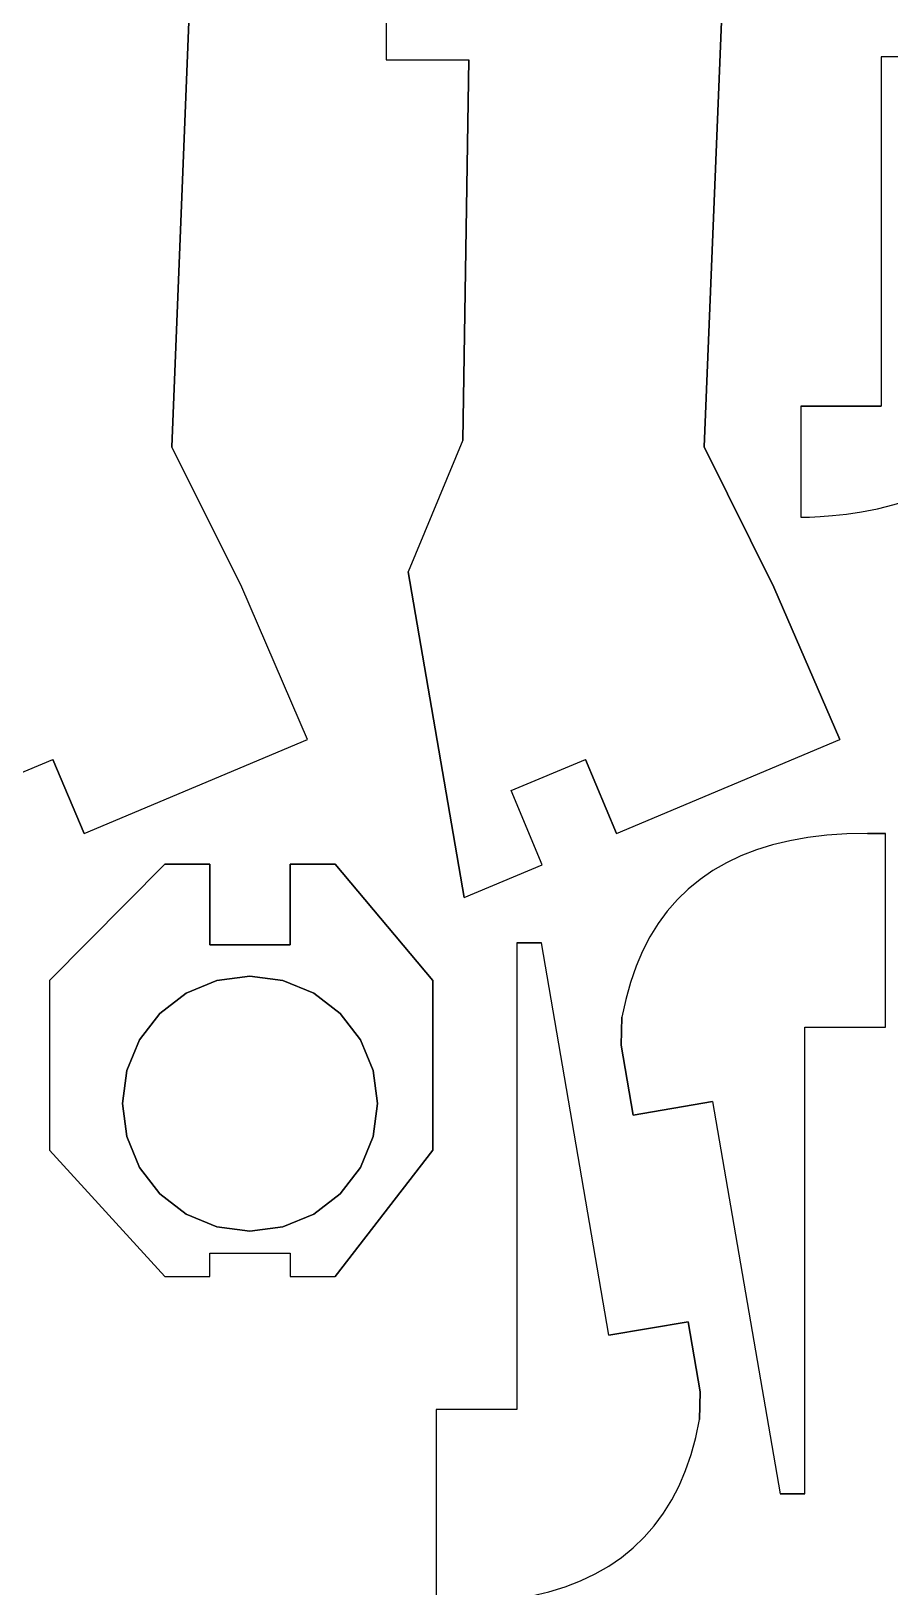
# Model space of a CAD drawing. Extents: x -17.1 to 17.1, y -14.2 to 14.2.
# Drawn here: x 11.24 to 14.44, y 3.4 to 9.2 of the extents above; entities that cross this region are included whole.
import ezdxf

# ---------------------------------------------------------------- set-up
doc = ezdxf.new("R2010")
doc.units = 0
doc.header["$MEASUREMENT"] = 0
doc.layers.add('CAMADA_1', color=7, linetype='CONTINUOUS')

msp = doc.modelspace()

# ---------------------------------------------------------------- linework, layer by layer
at = {"layer": 'CAMADA_1', "color": 250}
for points, knots in [([(11.98358, 12.07325), (11.98358, 12.07325), (11.82797, 9.29481), (11.82797, 9.29481), (11.82797, 9.29481), (11.82797, 9.29481), (11.76172, 7.64903), (11.76172, 7.64903), (11.76172, 7.64903), (11.76172, 7.64903), (12.02267, 7.12589), (12.02267, 7.12589), (12.02267, 7.12589), (12.02267, 7.12589), (12.26746, 6.55736), (12.26746, 6.55736), (12.26746, 6.55736), (12.26746, 6.55736), (11.4348, 6.20698), (11.4348, 6.20698), (11.4348, 6.20698), (11.4348, 6.20698), (11.31849, 6.48349), (11.31849, 6.48349), (11.31849, 6.48349), (11.31849, 6.48349), (11.04198, 6.36721), (11.04198, 6.36721), (11.04198, 6.36721), (11.04198, 6.36721), (11.15826, 6.09067), (11.15826, 6.09067), (11.15826, 6.09067), (11.15826, 6.09067), (10.86753, 5.96846), (10.86753, 5.96846), (10.86753, 5.96846), (10.86753, 5.96846), (10.54044, 6.10023), (10.54044, 6.10023), (10.54044, 6.10023), (10.54044, 6.10023), (10.24474, 6.04936), (10.24474, 6.04936), (10.24474, 6.04936), (10.24474, 6.04936), (10.10126, 6.88336), (10.10126, 6.88336), (10.10126, 6.88336), (10.10126, 6.88336), (10.39689, 6.93423), (10.39689, 6.93423), (10.39689, 6.93423), (10.39689, 6.93423), (10.4563, 6.58928), (10.4563, 6.58928), (10.4563, 6.58928), (10.4563, 6.58928), (10.75193, 6.64015), (10.75193, 6.64015), (10.75193, 6.64015), (10.75193, 6.64015), (10.65869, 7.1822), (10.65869, 7.1822), (10.65869, 7.1822), (10.65869, 7.1822), (10.86206, 7.67411), (10.86206, 7.67411), (10.86206, 7.67411), (10.86206, 7.67411), (10.88408, 9.09147), (10.88408, 9.09147), (10.88408, 9.09147), (10.88408, 9.09147), (10.57624, 9.0915), (10.57624, 9.0915), (10.57624, 9.0915), (10.57624, 9.0915), (10.57624, 9.59566), (10.57624, 9.59566), (10.57624, 9.59566), (10.57624, 9.59566), (10.8876, 9.59566), (10.8876, 9.59566), (10.8876, 9.59566), (10.8876, 9.59566), (10.88725, 11.09842), (10.88725, 11.09842), (10.88725, 11.09842), (10.88725, 11.09842), (10.57684, 11.09817), (10.57684, 11.09817), (10.57684, 11.09817), (10.57684, 11.09817), (10.57674, 11.60226), (10.57674, 11.60226), (10.57674, 11.60226), (10.57674, 11.60226), (10.88718, 11.6025), (10.88718, 11.6025), (10.88718, 11.6025), (10.88718, 11.6025), (10.88711, 12.10383), (10.88711, 12.10383), (10.88711, 12.10383), (10.88711, 12.10383), (10.85783, 12.24706), (10.85783, 12.24706), (10.85783, 12.24706), (10.85783, 12.24706), (11.23343, 13.15674), (11.23343, 13.15674), (11.23343, 13.15674), (11.23343, 13.15674), (10.98635, 13.3454), (10.98635, 13.3454), (10.98635, 13.3454), (10.98635, 13.3454), (10.7509, 12.77464), (10.7509, 12.77464), (10.7509, 12.77464), (10.7509, 12.77464), (10.33505, 13.0986), (10.33505, 13.0986), (10.33505, 13.0986), (10.33505, 13.0986), (10.68649, 13.90974), (10.68649, 13.90974), (10.68649, 13.90974), (10.68649, 13.90974), (11.89246, 13.681), (11.89246, 13.681), (11.89246, 13.681), (11.89246, 13.681), (11.98358, 12.07325), (11.98358, 12.07325)], [0, 0, 0, 0, 0.0285714, 0.0285714, 0.0285714, 0.0285714, 0.0571429, 0.0571429, 0.0571429, 0.0571429, 0.0857143, 0.0857143, 0.0857143, 0.0857143, 0.1142857, 0.1142857, 0.1142857, 0.1142857, 0.1428571, 0.1428571, 0.1428571, 0.1428571, 0.1714286, 0.1714286, 0.1714286, 0.1714286, 0.2, 0.2, 0.2, 0.2, 0.2285714, 0.2285714, 0.2285714, 0.2285714, 0.2571429, 0.2571429, 0.2571429, 0.2571429, 0.2857143, 0.2857143, 0.2857143, 0.2857143, 0.3142857, 0.3142857, 0.3142857, 0.3142857, 0.3428571, 0.3428571, 0.3428571, 0.3428571, 0.3714286, 0.3714286, 0.3714286, 0.3714286, 0.4, 0.4, 0.4, 0.4, 0.4285714, 0.4285714, 0.4285714, 0.4285714, 0.4571429, 0.4571429, 0.4571429, 0.4571429, 0.4857143, 0.4857143, 0.4857143, 0.4857143, 0.5142857, 0.5142857, 0.5142857, 0.5142857, 0.5428571, 0.5428571, 0.5428571, 0.5428571, 0.5714286, 0.5714286, 0.5714286, 0.5714286, 0.6, 0.6, 0.6, 0.6, 0.6285714, 0.6285714, 0.6285714, 0.6285714, 0.6571429, 0.6571429, 0.6571429, 0.6571429, 0.6857143, 0.6857143, 0.6857143, 0.6857143, 0.7142857, 0.7142857, 0.7142857, 0.7142857, 0.7428571, 0.7428571, 0.7428571, 0.7428571, 0.7714286, 0.7714286, 0.7714286, 0.7714286, 0.8, 0.8, 0.8, 0.8, 0.8285714, 0.8285714, 0.8285714, 0.8285714, 0.8571429, 0.8571429, 0.8571429, 0.8571429, 0.8857143, 0.8857143, 0.8857143, 0.8857143, 0.9142857, 0.9142857, 0.9142857, 0.9142857, 0.9428571, 0.9428571, 0.9428571, 0.9428571, 1, 1, 1, 1]), ([(13.96792, 12.07325), (13.96792, 12.07325), (13.81231, 9.29481), (13.81231, 9.29481), (13.81231, 9.29481), (13.81231, 9.29481), (13.74606, 7.64903), (13.74606, 7.64903), (13.74606, 7.64903), (13.74606, 7.64903), (14.00581, 7.12522), (14.00581, 7.12522), (14.00581, 7.12522), (14.00581, 7.12522), (14.2518, 6.55736), (14.2518, 6.55736), (14.2518, 6.55736), (14.2518, 6.55736), (13.41914, 6.20698), (13.41914, 6.20698), (13.41914, 6.20698), (13.41914, 6.20698), (13.30286, 6.48352), (13.30286, 6.48352), (13.30286, 6.48352), (13.30286, 6.48352), (13.02632, 6.36721), (13.02632, 6.36721), (13.02632, 6.36721), (13.02632, 6.36721), (13.1426, 6.09067), (13.1426, 6.09067), (13.1426, 6.09067), (13.1426, 6.09067), (12.85184, 5.96846), (12.85184, 5.96846), (12.85184, 5.96846), (12.85184, 5.96846), (12.64303, 7.1822), (12.64303, 7.1822), (12.64303, 7.1822), (12.64303, 7.1822), (12.8464, 7.67411), (12.8464, 7.67411), (12.8464, 7.67411), (12.8464, 7.67411), (12.86842, 9.09147), (12.86842, 9.09147), (12.86842, 9.09147), (12.86842, 9.09147), (12.56058, 9.0915), (12.56058, 9.0915), (12.56058, 9.0915), (12.56058, 9.0915), (12.56058, 9.59566), (12.56058, 9.59566), (12.56058, 9.59566), (12.56058, 9.59566), (12.87194, 9.59566), (12.87194, 9.59566), (12.87194, 9.59566), (12.87194, 9.59566), (12.87159, 11.09842), (12.87159, 11.09842), (12.87159, 11.09842), (12.87159, 11.09842), (12.56115, 11.09817), (12.56115, 11.09817), (12.56115, 11.09817), (12.56115, 11.09817), (12.56108, 11.60226), (12.56108, 11.60226), (12.56108, 11.60226), (12.56108, 11.60226), (12.87152, 11.6025), (12.87152, 11.6025), (12.87152, 11.6025), (12.87152, 11.6025), (12.87145, 12.10383), (12.87145, 12.10383), (12.87145, 12.10383), (12.87145, 12.10383), (12.84217, 12.24706), (12.84217, 12.24706), (12.84217, 12.24706), (12.84217, 12.24706), (13.21777, 13.15674), (13.21777, 13.15674), (13.21777, 13.15674), (13.21777, 13.15674), (12.97069, 13.3454), (12.97069, 13.3454), (12.97069, 13.3454), (12.97069, 13.3454), (12.73524, 12.77464), (12.73524, 12.77464), (12.73524, 12.77464), (12.73524, 12.77464), (12.31939, 13.0986), (12.31939, 13.0986), (12.31939, 13.0986), (12.31939, 13.0986), (12.67083, 13.90974), (12.67083, 13.90974), (12.67083, 13.90974), (12.67083, 13.90974), (13.87676, 13.681), (13.87676, 13.681), (13.87676, 13.681), (13.87676, 13.681), (13.96792, 12.07325), (13.96792, 12.07325)], [0, 0, 0, 0, 0.0344828, 0.0344828, 0.0344828, 0.0344828, 0.0689655, 0.0689655, 0.0689655, 0.0689655, 0.1034483, 0.1034483, 0.1034483, 0.1034483, 0.137931, 0.137931, 0.137931, 0.137931, 0.1724138, 0.1724138, 0.1724138, 0.1724138, 0.2068966, 0.2068966, 0.2068966, 0.2068966, 0.2413793, 0.2413793, 0.2413793, 0.2413793, 0.2758621, 0.2758621, 0.2758621, 0.2758621, 0.3103448, 0.3103448, 0.3103448, 0.3103448, 0.3448276, 0.3448276, 0.3448276, 0.3448276, 0.3793103, 0.3793103, 0.3793103, 0.3793103, 0.4137931, 0.4137931, 0.4137931, 0.4137931, 0.4482759, 0.4482759, 0.4482759, 0.4482759, 0.4827586, 0.4827586, 0.4827586, 0.4827586, 0.5172414, 0.5172414, 0.5172414, 0.5172414, 0.5517241, 0.5517241, 0.5517241, 0.5517241, 0.5862069, 0.5862069, 0.5862069, 0.5862069, 0.6206897, 0.6206897, 0.6206897, 0.6206897, 0.6551724, 0.6551724, 0.6551724, 0.6551724, 0.6896552, 0.6896552, 0.6896552, 0.6896552, 0.7241379, 0.7241379, 0.7241379, 0.7241379, 0.7586207, 0.7586207, 0.7586207, 0.7586207, 0.7931034, 0.7931034, 0.7931034, 0.7931034, 0.8275862, 0.8275862, 0.8275862, 0.8275862, 0.862069, 0.862069, 0.862069, 0.862069, 0.8965517, 0.8965517, 0.8965517, 0.8965517, 0.9310345, 0.9310345, 0.9310345, 0.9310345, 1, 1, 1, 1]), ([(15.02354, 7.94247), (15.02354, 7.94247), (14.99852, 7.86246), (14.99852, 7.86246), (14.99852, 7.86246), (14.99852, 7.86246), (14.96522, 7.79042), (14.96522, 7.79042), (14.96522, 7.79042), (14.96522, 7.79042), (14.9425, 7.75437), (14.9425, 7.75437), (14.9425, 7.75437), (14.9425, 7.75437), (14.93887, 7.74982), (14.93887, 7.74982), (14.93887, 7.74982), (14.93887, 7.74982), (14.92462, 7.72597), (14.92462, 7.72597), (14.92462, 7.72597), (14.92462, 7.72597), (14.87766, 7.66868), (14.87766, 7.66868), (14.87766, 7.66868), (14.87766, 7.66868), (14.82538, 7.61812), (14.82538, 7.61812), (14.82538, 7.61812), (14.82538, 7.61812), (14.76872, 7.57389), (14.76872, 7.57389), (14.76872, 7.57389), (14.76872, 7.57389), (14.70868, 7.53557), (14.70868, 7.53557), (14.70868, 7.53557), (14.70868, 7.53557), (14.64624, 7.50277), (14.64624, 7.50277), (14.64624, 7.50277), (14.64624, 7.50277), (14.58235, 7.47504), (14.58235, 7.47504), (14.58235, 7.47504), (14.58235, 7.47504), (14.51804, 7.452), (14.51804, 7.452), (14.51804, 7.452), (14.51804, 7.452), (14.45426, 7.4332), (14.45426, 7.4332), (14.45426, 7.4332), (14.45426, 7.4332), (14.39203, 7.41824), (14.39203, 7.41824), (14.39203, 7.41824), (14.39203, 7.41824), (14.33227, 7.40674), (14.33227, 7.40674), (14.33227, 7.40674), (14.33227, 7.40674), (14.276, 7.39827), (14.276, 7.39827), (14.276, 7.39827), (14.276, 7.39827), (14.22418, 7.39238), (14.22418, 7.39238), (14.22418, 7.39238), (14.22418, 7.39238), (14.17782, 7.38868), (14.17782, 7.38868), (14.17782, 7.38868), (14.17782, 7.38868), (14.13789, 7.38677), (14.13789, 7.38677), (14.13789, 7.38677), (14.13789, 7.38677), (14.10533, 7.38624), (14.10533, 7.38624), (14.10533, 7.38624), (14.10533, 7.38624), (14.10533, 7.80044), (14.10533, 7.80044), (14.10533, 7.80044), (14.10533, 7.80044), (14.40558, 7.80044), (14.40558, 7.80044), (14.40558, 7.80044), (14.40558, 7.80044), (14.40558, 9.10219), (14.40558, 9.10219), (14.40558, 9.10219), (14.40558, 9.10219), (14.57297, 9.10219), (14.57297, 9.10219), (14.57297, 9.10219), (14.57297, 9.10219), (14.74915, 8.07733), (14.74915, 8.07733), (14.74915, 8.07733), (14.74915, 8.07733), (15.04474, 8.1281), (15.04474, 8.1281), (15.04474, 8.1281), (15.04474, 8.1281), (15.03923, 8.03087), (15.03923, 8.03087), (15.03923, 8.03087), (15.03923, 8.03087), (15.02354, 7.94247), (15.02354, 7.94247)], [0, 0, 0, 0, 0.0344828, 0.0344828, 0.0344828, 0.0344828, 0.0689655, 0.0689655, 0.0689655, 0.0689655, 0.1034483, 0.1034483, 0.1034483, 0.1034483, 0.137931, 0.137931, 0.137931, 0.137931, 0.1724138, 0.1724138, 0.1724138, 0.1724138, 0.2068966, 0.2068966, 0.2068966, 0.2068966, 0.2413793, 0.2413793, 0.2413793, 0.2413793, 0.2758621, 0.2758621, 0.2758621, 0.2758621, 0.3103448, 0.3103448, 0.3103448, 0.3103448, 0.3448276, 0.3448276, 0.3448276, 0.3448276, 0.3793103, 0.3793103, 0.3793103, 0.3793103, 0.4137931, 0.4137931, 0.4137931, 0.4137931, 0.4482759, 0.4482759, 0.4482759, 0.4482759, 0.4827586, 0.4827586, 0.4827586, 0.4827586, 0.5172414, 0.5172414, 0.5172414, 0.5172414, 0.5517241, 0.5517241, 0.5517241, 0.5517241, 0.5862069, 0.5862069, 0.5862069, 0.5862069, 0.6206897, 0.6206897, 0.6206897, 0.6206897, 0.6551724, 0.6551724, 0.6551724, 0.6551724, 0.6896552, 0.6896552, 0.6896552, 0.6896552, 0.7241379, 0.7241379, 0.7241379, 0.7241379, 0.7586207, 0.7586207, 0.7586207, 0.7586207, 0.7931034, 0.7931034, 0.7931034, 0.7931034, 0.8275862, 0.8275862, 0.8275862, 0.8275862, 0.862069, 0.862069, 0.862069, 0.862069, 0.8965517, 0.8965517, 0.8965517, 0.8965517, 0.9310345, 0.9310345, 0.9310345, 0.9310345, 1, 1, 1, 1]), ([(14.12088, 3.74554), (14.12088, 3.74554), (14.02839, 3.74561), (14.02839, 3.74561), (14.02839, 3.74561), (14.02839, 3.74561), (13.77724, 5.20844), (13.77724, 5.20844), (13.77724, 5.20844), (13.77724, 5.20844), (13.48165, 5.15768), (13.48165, 5.15768), (13.48165, 5.15768), (13.48165, 5.15768), (13.43678, 5.4188), (13.43678, 5.4188), (13.43678, 5.4188), (13.43678, 5.4188), (13.43925, 5.5222), (13.43925, 5.5222), (13.43925, 5.5222), (13.43925, 5.5222), (13.4535, 5.58905), (13.4535, 5.58905), (13.4535, 5.58905), (13.4535, 5.58905), (13.47096, 5.65245), (13.47096, 5.65245), (13.47096, 5.65245), (13.47096, 5.65245), (13.49177, 5.71242), (13.49177, 5.71242), (13.49177, 5.71242), (13.49177, 5.71242), (13.51594, 5.76897), (13.51594, 5.76897), (13.51594, 5.76897), (13.51594, 5.76897), (13.54339, 5.82206), (13.54339, 5.82206), (13.54339, 5.82206), (13.54339, 5.82206), (13.57418, 5.87177), (13.57418, 5.87177), (13.57418, 5.87177), (13.57418, 5.87177), (13.6083, 5.91802), (13.6083, 5.91802), (13.6083, 5.91802), (13.6083, 5.91802), (13.64573, 5.96084), (13.64573, 5.96084), (13.64573, 5.96084), (13.64573, 5.96084), (13.68651, 6.00025), (13.68651, 6.00025), (13.68651, 6.00025), (13.68651, 6.00025), (13.73057, 6.03623), (13.73057, 6.03623), (13.73057, 6.03623), (13.73057, 6.03623), (13.77798, 6.06879), (13.77798, 6.06879), (13.77798, 6.06879), (13.77798, 6.06879), (13.82875, 6.0979), (13.82875, 6.0979), (13.82875, 6.0979), (13.82875, 6.0979), (13.88279, 6.12362), (13.88279, 6.12362), (13.88279, 6.12362), (13.88279, 6.12362), (13.94019, 6.14588), (13.94019, 6.14588), (13.94019, 6.14588), (13.94019, 6.14588), (14.0009, 6.16471), (14.0009, 6.16471), (14.0009, 6.16471), (14.0009, 6.16471), (14.06493, 6.18013), (14.06493, 6.18013), (14.06493, 6.18013), (14.06493, 6.18013), (14.13231, 6.19209), (14.13231, 6.19209), (14.13231, 6.19209), (14.13231, 6.19209), (14.20297, 6.20066), (14.20297, 6.20066), (14.20297, 6.20066), (14.20297, 6.20066), (14.27699, 6.20578), (14.27699, 6.20578), (14.27699, 6.20578), (14.27699, 6.20578), (14.35432, 6.20747), (14.35432, 6.20747), (14.35432, 6.20747), (14.35432, 6.20747), (14.42096, 6.20744), (14.42096, 6.20744), (14.42096, 6.20744), (14.42096, 6.20744), (14.42103, 5.48519), (14.42103, 5.48519), (14.42103, 5.48519), (14.42103, 5.48519), (14.12095, 5.48519), (14.12095, 5.48519), (14.12095, 5.48519), (14.12095, 5.48519), (14.12088, 3.74554), (14.12088, 3.74554)], [0, 0, 0, 0, 0.0333333, 0.0333333, 0.0333333, 0.0333333, 0.0666667, 0.0666667, 0.0666667, 0.0666667, 0.1, 0.1, 0.1, 0.1, 0.1333333, 0.1333333, 0.1333333, 0.1333333, 0.1666667, 0.1666667, 0.1666667, 0.1666667, 0.2, 0.2, 0.2, 0.2, 0.2333333, 0.2333333, 0.2333333, 0.2333333, 0.2666667, 0.2666667, 0.2666667, 0.2666667, 0.3, 0.3, 0.3, 0.3, 0.3333333, 0.3333333, 0.3333333, 0.3333333, 0.3666667, 0.3666667, 0.3666667, 0.3666667, 0.4, 0.4, 0.4, 0.4, 0.4333333, 0.4333333, 0.4333333, 0.4333333, 0.4666667, 0.4666667, 0.4666667, 0.4666667, 0.5, 0.5, 0.5, 0.5, 0.5333333, 0.5333333, 0.5333333, 0.5333333, 0.5666667, 0.5666667, 0.5666667, 0.5666667, 0.6, 0.6, 0.6, 0.6, 0.6333333, 0.6333333, 0.6333333, 0.6333333, 0.6666667, 0.6666667, 0.6666667, 0.6666667, 0.7, 0.7, 0.7, 0.7, 0.7333333, 0.7333333, 0.7333333, 0.7333333, 0.7666667, 0.7666667, 0.7666667, 0.7666667, 0.8, 0.8, 0.8, 0.8, 0.8333333, 0.8333333, 0.8333333, 0.8333333, 0.8666667, 0.8666667, 0.8666667, 0.8666667, 0.9, 0.9, 0.9, 0.9, 0.9333333, 0.9333333, 0.9333333, 0.9333333, 1, 1, 1, 1]), ([(11.30582, 5.65957), (11.30582, 5.65957), (11.73547, 6.09285), (11.73547, 6.09285), (11.73547, 6.09285), (11.73547, 6.09285), (11.90304, 6.09285), (11.90304, 6.09285), (11.90304, 6.09285), (11.90304, 6.09285), (11.90304, 5.79285), (11.90304, 5.79285), (11.90304, 5.79285), (11.90304, 5.79285), (12.20304, 5.79285), (12.20304, 5.79285), (12.20304, 5.79285), (12.20304, 5.79285), (12.20304, 6.09285), (12.20304, 6.09285), (12.20304, 6.09285), (12.20304, 6.09285), (12.37068, 6.09285), (12.37068, 6.09285), (12.37068, 6.09285), (12.37068, 6.09285), (12.73507, 5.65957), (12.73507, 5.65957), (12.73507, 5.65957), (12.73507, 5.65957), (12.73507, 5.02732), (12.73507, 5.02732), (12.73507, 5.02732), (12.73507, 5.02732), (12.37068, 4.55577), (12.37068, 4.55577), (12.37068, 4.55577), (12.37068, 4.55577), (12.20311, 4.55577), (12.20311, 4.55577), (12.20311, 4.55577), (12.20311, 4.55577), (12.20311, 4.64294), (12.20311, 4.64294), (12.20311, 4.64294), (12.20311, 4.64294), (11.90311, 4.64294), (11.90311, 4.64294), (11.90311, 4.64294), (11.90311, 4.64294), (11.90311, 4.55577), (11.90311, 4.55577), (11.90311, 4.55577), (11.90311, 4.55577), (11.73547, 4.55577), (11.73547, 4.55577), (11.73547, 4.55577), (11.73547, 4.55577), (11.30582, 5.02732), (11.30582, 5.02732), (11.30582, 5.02732), (11.30582, 5.02732), (11.30582, 5.65957), (11.30582, 5.65957)], [0, 0, 0, 0, 0.0588235, 0.0588235, 0.0588235, 0.0588235, 0.1176471, 0.1176471, 0.1176471, 0.1176471, 0.1764706, 0.1764706, 0.1764706, 0.1764706, 0.2352941, 0.2352941, 0.2352941, 0.2352941, 0.2941176, 0.2941176, 0.2941176, 0.2941176, 0.3529412, 0.3529412, 0.3529412, 0.3529412, 0.4117647, 0.4117647, 0.4117647, 0.4117647, 0.4705882, 0.4705882, 0.4705882, 0.4705882, 0.5294118, 0.5294118, 0.5294118, 0.5294118, 0.5882353, 0.5882353, 0.5882353, 0.5882353, 0.6470588, 0.6470588, 0.6470588, 0.6470588, 0.7058824, 0.7058824, 0.7058824, 0.7058824, 0.7647059, 0.7647059, 0.7647059, 0.7647059, 0.8235294, 0.8235294, 0.8235294, 0.8235294, 0.8823529, 0.8823529, 0.8823529, 0.8823529, 1, 1, 1, 1]), ([(13.04735, 5.79945), (13.04735, 5.79945), (13.13953, 5.79938), (13.13953, 5.79938), (13.13953, 5.79938), (13.13953, 5.79938), (13.3907, 4.33655), (13.3907, 4.33655), (13.3907, 4.33655), (13.3907, 4.33655), (13.6863, 4.38731), (13.6863, 4.38731), (13.6863, 4.38731), (13.6863, 4.38731), (13.73113, 4.12619), (13.73113, 4.12619), (13.73113, 4.12619), (13.73113, 4.12619), (13.72867, 4.02279), (13.72867, 4.02279), (13.72867, 4.02279), (13.72867, 4.02279), (13.71445, 3.95594), (13.71445, 3.95594), (13.71445, 3.95594), (13.71445, 3.95594), (13.69695, 3.89254), (13.69695, 3.89254), (13.69695, 3.89254), (13.69695, 3.89254), (13.67614, 3.83257), (13.67614, 3.83257), (13.67614, 3.83257), (13.67614, 3.83257), (13.65201, 3.77602), (13.65201, 3.77602), (13.65201, 3.77602), (13.65201, 3.77602), (13.62456, 3.72293), (13.62456, 3.72293), (13.62456, 3.72293), (13.62456, 3.72293), (13.59376, 3.67322), (13.59376, 3.67322), (13.59376, 3.67322), (13.59376, 3.67322), (13.55965, 3.62697), (13.55965, 3.62697), (13.55965, 3.62697), (13.55965, 3.62697), (13.52222, 3.58415), (13.52222, 3.58415), (13.52222, 3.58415), (13.52222, 3.58415), (13.48144, 3.54474), (13.48144, 3.54474), (13.48144, 3.54474), (13.48144, 3.54474), (13.43734, 3.50876), (13.43734, 3.50876), (13.43734, 3.50876), (13.43734, 3.50876), (13.38993, 3.4762), (13.38993, 3.4762), (13.38993, 3.4762), (13.38993, 3.4762), (13.3392, 3.44709), (13.3392, 3.44709), (13.3392, 3.44709), (13.3392, 3.44709), (13.28512, 3.42137), (13.28512, 3.42137), (13.28512, 3.42137), (13.28512, 3.42137), (13.22776, 3.39911), (13.22776, 3.39911), (13.22776, 3.39911), (13.22776, 3.39911), (13.16704, 3.38028), (13.16704, 3.38028), (13.16704, 3.38028), (13.16704, 3.38028), (13.10298, 3.36486), (13.10298, 3.36486), (13.10298, 3.36486), (13.10298, 3.36486), (13.03563, 3.3529), (13.03563, 3.3529), (13.03563, 3.3529), (13.03563, 3.3529), (12.96494, 3.34433), (12.96494, 3.34433), (12.96494, 3.34433), (12.96494, 3.34433), (12.89092, 3.33921), (12.89092, 3.33921), (12.89092, 3.33921), (12.89092, 3.33921), (12.8136, 3.33752), (12.8136, 3.33752), (12.8136, 3.33752), (12.8136, 3.33752), (12.7471, 3.33755), (12.7471, 3.33755), (12.7471, 3.33755), (12.7471, 3.33755), (12.74706, 4.05973), (12.74706, 4.05973), (12.74706, 4.05973), (12.74706, 4.05973), (13.04731, 4.05973), (13.04731, 4.05973), (13.04731, 4.05973), (13.04731, 4.05973), (13.04735, 5.79945), (13.04735, 5.79945)], [0, 0, 0, 0, 0.0333333, 0.0333333, 0.0333333, 0.0333333, 0.0666667, 0.0666667, 0.0666667, 0.0666667, 0.1, 0.1, 0.1, 0.1, 0.1333333, 0.1333333, 0.1333333, 0.1333333, 0.1666667, 0.1666667, 0.1666667, 0.1666667, 0.2, 0.2, 0.2, 0.2, 0.2333333, 0.2333333, 0.2333333, 0.2333333, 0.2666667, 0.2666667, 0.2666667, 0.2666667, 0.3, 0.3, 0.3, 0.3, 0.3333333, 0.3333333, 0.3333333, 0.3333333, 0.3666667, 0.3666667, 0.3666667, 0.3666667, 0.4, 0.4, 0.4, 0.4, 0.4333333, 0.4333333, 0.4333333, 0.4333333, 0.4666667, 0.4666667, 0.4666667, 0.4666667, 0.5, 0.5, 0.5, 0.5, 0.5333333, 0.5333333, 0.5333333, 0.5333333, 0.5666667, 0.5666667, 0.5666667, 0.5666667, 0.6, 0.6, 0.6, 0.6, 0.6333333, 0.6333333, 0.6333333, 0.6333333, 0.6666667, 0.6666667, 0.6666667, 0.6666667, 0.7, 0.7, 0.7, 0.7, 0.7333333, 0.7333333, 0.7333333, 0.7333333, 0.7666667, 0.7666667, 0.7666667, 0.7666667, 0.8, 0.8, 0.8, 0.8, 0.8333333, 0.8333333, 0.8333333, 0.8333333, 0.8666667, 0.8666667, 0.8666667, 0.8666667, 0.9, 0.9, 0.9, 0.9, 0.9333333, 0.9333333, 0.9333333, 0.9333333, 1, 1, 1, 1]), ([(12.38927, 4.86402), (12.38927, 4.86402), (12.46484, 4.96248), (12.46484, 4.96248), (12.46484, 4.96248), (12.46484, 4.96248), (12.51232, 5.07717), (12.51232, 5.07717), (12.51232, 5.07717), (12.51232, 5.07717), (12.52855, 5.20022), (12.52855, 5.20022), (12.52855, 5.20022), (12.52855, 5.20022), (12.51232, 5.32327), (12.51232, 5.32327), (12.51232, 5.32327), (12.51232, 5.32327), (12.46484, 5.43796), (12.46484, 5.43796), (12.46484, 5.43796), (12.46484, 5.43796), (12.38927, 5.53642), (12.38927, 5.53642), (12.38927, 5.53642), (12.38927, 5.53642), (12.29081, 5.61198), (12.29081, 5.61198), (12.29081, 5.61198), (12.29081, 5.61198), (12.17613, 5.6595), (12.17613, 5.6595), (12.17613, 5.6595), (12.17613, 5.6595), (12.05308, 5.67569), (12.05308, 5.67569), (12.05308, 5.67569), (12.05308, 5.67569), (11.92999, 5.6595), (11.92999, 5.6595), (11.92999, 5.6595), (11.92999, 5.6595), (11.81534, 5.61198), (11.81534, 5.61198), (11.81534, 5.61198), (11.81534, 5.61198), (11.71684, 5.53642), (11.71684, 5.53642), (11.71684, 5.53642), (11.71684, 5.53642), (11.64131, 5.43796), (11.64131, 5.43796), (11.64131, 5.43796), (11.64131, 5.43796), (11.5938, 5.32327), (11.5938, 5.32327), (11.5938, 5.32327), (11.5938, 5.32327), (11.5776, 5.20022), (11.5776, 5.20022), (11.5776, 5.20022), (11.5776, 5.20022), (11.5938, 5.07717), (11.5938, 5.07717), (11.5938, 5.07717), (11.5938, 5.07717), (11.64131, 4.96248), (11.64131, 4.96248), (11.64131, 4.96248), (11.64131, 4.96248), (11.71684, 4.86402), (11.71684, 4.86402), (11.71684, 4.86402), (11.71684, 4.86402), (11.81534, 4.78846), (11.81534, 4.78846), (11.81534, 4.78846), (11.81534, 4.78846), (11.92999, 4.74094), (11.92999, 4.74094), (11.92999, 4.74094), (11.92999, 4.74094), (12.05308, 4.72475), (12.05308, 4.72475), (12.05308, 4.72475), (12.05308, 4.72475), (12.17613, 4.74094), (12.17613, 4.74094), (12.17613, 4.74094), (12.17613, 4.74094), (12.29081, 4.78846), (12.29081, 4.78846), (12.29081, 4.78846), (12.29081, 4.78846), (12.38927, 4.86402), (12.38927, 4.86402)], [0, 0, 0, 0, 0.04, 0.04, 0.04, 0.04, 0.08, 0.08, 0.08, 0.08, 0.12, 0.12, 0.12, 0.12, 0.16, 0.16, 0.16, 0.16, 0.2, 0.2, 0.2, 0.2, 0.24, 0.24, 0.24, 0.24, 0.28, 0.28, 0.28, 0.28, 0.32, 0.32, 0.32, 0.32, 0.36, 0.36, 0.36, 0.36, 0.4, 0.4, 0.4, 0.4, 0.44, 0.44, 0.44, 0.44, 0.48, 0.48, 0.48, 0.48, 0.52, 0.52, 0.52, 0.52, 0.56, 0.56, 0.56, 0.56, 0.6, 0.6, 0.6, 0.6, 0.64, 0.64, 0.64, 0.64, 0.68, 0.68, 0.68, 0.68, 0.72, 0.72, 0.72, 0.72, 0.76, 0.76, 0.76, 0.76, 0.8, 0.8, 0.8, 0.8, 0.84, 0.84, 0.84, 0.84, 0.88, 0.88, 0.88, 0.88, 0.92, 0.92, 0.92, 0.92, 1, 1, 1, 1])]:
    msp.add_open_spline(points, degree=3, knots=knots, dxfattribs=at)
for points in [[(12.56058, 9.59566), (12.56058, 9.59566), (12.56058, 9.0915), (12.56058, 9.0915)], [(11.82797, 9.29481), (11.82797, 9.29481), (11.76172, 7.64903), (11.76172, 7.64903)], [(13.81231, 9.29481), (13.81231, 9.29481), (13.74606, 7.64903), (13.74606, 7.64903)], [(12.56058, 9.0915), (12.56058, 9.0915), (12.86842, 9.09147), (12.86842, 9.09147)], [(12.8464, 7.67411), (12.8464, 7.67411), (12.86842, 9.09147), (12.86842, 9.09147)], [(14.57297, 9.10219), (14.57297, 9.10219), (14.40558, 9.10219), (14.40558, 9.10219)], [(14.40558, 9.10219), (14.40558, 9.10219), (14.40558, 7.80044), (14.40558, 7.80044)], [(14.10533, 7.80044), (14.10533, 7.80044), (14.10533, 7.38624), (14.10533, 7.38624)], [(14.10533, 7.80044), (14.10533, 7.80044), (14.40558, 7.80044), (14.40558, 7.80044)], [(12.8464, 7.67411), (12.8464, 7.67411), (12.64303, 7.1822), (12.64303, 7.1822)], [(12.02267, 7.12589), (12.02267, 7.12589), (11.76172, 7.64903), (11.76172, 7.64903)], [(13.74606, 7.64903), (13.74606, 7.64903), (14.00581, 7.12522), (14.00581, 7.12522)], [(14.39203, 7.41824), (14.39203, 7.41824), (14.45426, 7.4332), (14.45426, 7.4332)], [(14.10533, 7.38624), (14.10533, 7.38624), (14.13789, 7.38677), (14.13789, 7.38677)], [(14.13789, 7.38677), (14.13789, 7.38677), (14.17782, 7.38868), (14.17782, 7.38868)], [(14.17782, 7.38868), (14.17782, 7.38868), (14.22418, 7.39238), (14.22418, 7.39238)], [(14.22418, 7.39238), (14.22418, 7.39238), (14.276, 7.39827), (14.276, 7.39827)], [(14.276, 7.39827), (14.276, 7.39827), (14.33227, 7.40674), (14.33227, 7.40674)], [(14.33227, 7.40674), (14.33227, 7.40674), (14.39203, 7.41824), (14.39203, 7.41824)], [(12.85184, 5.96846), (12.85184, 5.96846), (12.64303, 7.1822), (12.64303, 7.1822)], [(12.26746, 6.55736), (12.26746, 6.55736), (12.02267, 7.12589), (12.02267, 7.12589)], [(14.00581, 7.12522), (14.00581, 7.12522), (14.2518, 6.55736), (14.2518, 6.55736)], [(11.4348, 6.20698), (11.4348, 6.20698), (12.26746, 6.55736), (12.26746, 6.55736)], [(13.41914, 6.20698), (13.41914, 6.20698), (14.2518, 6.55736), (14.2518, 6.55736)], [(11.04198, 6.36721), (11.04198, 6.36721), (11.31849, 6.48349), (11.31849, 6.48349)], [(11.4348, 6.20698), (11.4348, 6.20698), (11.31849, 6.48349), (11.31849, 6.48349)], [(13.02632, 6.36721), (13.02632, 6.36721), (13.30286, 6.48352), (13.30286, 6.48352)], [(13.41914, 6.20698), (13.41914, 6.20698), (13.30286, 6.48352), (13.30286, 6.48352)], [(13.1426, 6.09067), (13.1426, 6.09067), (13.02632, 6.36721), (13.02632, 6.36721)], [(14.27699, 6.20578), (14.27699, 6.20578), (14.20297, 6.20066), (14.20297, 6.20066)], [(14.35432, 6.20747), (14.35432, 6.20747), (14.27699, 6.20578), (14.27699, 6.20578)], [(14.35432, 6.20747), (14.35432, 6.20747), (14.42096, 6.20744), (14.42096, 6.20744)], [(14.42103, 5.48519), (14.42103, 5.48519), (14.42096, 6.20744), (14.42096, 6.20744)], [(14.0009, 6.16471), (14.0009, 6.16471), (13.94019, 6.14588), (13.94019, 6.14588)], [(14.06493, 6.18013), (14.06493, 6.18013), (14.0009, 6.16471), (14.0009, 6.16471)], [(14.13231, 6.19209), (14.13231, 6.19209), (14.06493, 6.18013), (14.06493, 6.18013)], [(14.20297, 6.20066), (14.20297, 6.20066), (14.13231, 6.19209), (14.13231, 6.19209)], [(11.30582, 5.65957), (11.30582, 5.65957), (11.73547, 6.09285), (11.73547, 6.09285)], [(11.73547, 6.09285), (11.73547, 6.09285), (11.90304, 6.09285), (11.90304, 6.09285)], [(11.90304, 6.09285), (11.90304, 6.09285), (11.90304, 5.79285), (11.90304, 5.79285)], [(12.20304, 6.09285), (12.20304, 6.09285), (12.37068, 6.09285), (12.37068, 6.09285)], [(12.20304, 5.79285), (12.20304, 5.79285), (12.20304, 6.09285), (12.20304, 6.09285)], [(12.37068, 6.09285), (12.37068, 6.09285), (12.73507, 5.65957), (12.73507, 5.65957)], [(12.85184, 5.96846), (12.85184, 5.96846), (13.1426, 6.09067), (13.1426, 6.09067)], [(13.82875, 6.0979), (13.82875, 6.0979), (13.77798, 6.06879), (13.77798, 6.06879)], [(13.88279, 6.12362), (13.88279, 6.12362), (13.82875, 6.0979), (13.82875, 6.0979)], [(13.94019, 6.14588), (13.94019, 6.14588), (13.88279, 6.12362), (13.88279, 6.12362)], [(13.73057, 6.03623), (13.73057, 6.03623), (13.68651, 6.00025), (13.68651, 6.00025)], [(13.77798, 6.06879), (13.77798, 6.06879), (13.73057, 6.03623), (13.73057, 6.03623)], [(13.68651, 6.00025), (13.68651, 6.00025), (13.64573, 5.96084), (13.64573, 5.96084)], [(13.6083, 5.91802), (13.6083, 5.91802), (13.57418, 5.87177), (13.57418, 5.87177)], [(13.64573, 5.96084), (13.64573, 5.96084), (13.6083, 5.91802), (13.6083, 5.91802)], [(13.57418, 5.87177), (13.57418, 5.87177), (13.54339, 5.82206), (13.54339, 5.82206)], [(13.54339, 5.82206), (13.54339, 5.82206), (13.51594, 5.76897), (13.51594, 5.76897)], [(11.90304, 5.79285), (11.90304, 5.79285), (12.20304, 5.79285), (12.20304, 5.79285)], [(13.04735, 5.79945), (13.04735, 5.79945), (13.04731, 4.05973), (13.04731, 4.05973)], [(13.04735, 5.79945), (13.04735, 5.79945), (13.13953, 5.79938), (13.13953, 5.79938)], [(13.3907, 4.33655), (13.3907, 4.33655), (13.13953, 5.79938), (13.13953, 5.79938)], [(13.51594, 5.76897), (13.51594, 5.76897), (13.49177, 5.71242), (13.49177, 5.71242)], [(13.49177, 5.71242), (13.49177, 5.71242), (13.47096, 5.65245), (13.47096, 5.65245)], [(11.30582, 5.65957), (11.30582, 5.65957), (11.30582, 5.02732), (11.30582, 5.02732)], [(11.92999, 5.6595), (11.92999, 5.6595), (11.81534, 5.61198), (11.81534, 5.61198)], [(12.05308, 5.67569), (12.05308, 5.67569), (11.92999, 5.6595), (11.92999, 5.6595)], [(12.17613, 5.6595), (12.17613, 5.6595), (12.05308, 5.67569), (12.05308, 5.67569)], [(12.29081, 5.61198), (12.29081, 5.61198), (12.17613, 5.6595), (12.17613, 5.6595)], [(12.73507, 5.65957), (12.73507, 5.65957), (12.73507, 5.02732), (12.73507, 5.02732)], [(13.47096, 5.65245), (13.47096, 5.65245), (13.4535, 5.58905), (13.4535, 5.58905)], [(11.81534, 5.61198), (11.81534, 5.61198), (11.71684, 5.53642), (11.71684, 5.53642)], [(12.38927, 5.53642), (12.38927, 5.53642), (12.29081, 5.61198), (12.29081, 5.61198)], [(13.4535, 5.58905), (13.4535, 5.58905), (13.43925, 5.5222), (13.43925, 5.5222)], [(11.71684, 5.53642), (11.71684, 5.53642), (11.64131, 5.43796), (11.64131, 5.43796)], [(12.46484, 5.43796), (12.46484, 5.43796), (12.38927, 5.53642), (12.38927, 5.53642)], [(13.43678, 5.4188), (13.43678, 5.4188), (13.43925, 5.5222), (13.43925, 5.5222)], [(14.12088, 3.74554), (14.12088, 3.74554), (14.12095, 5.48519), (14.12095, 5.48519)], [(14.12095, 5.48519), (14.12095, 5.48519), (14.42103, 5.48519), (14.42103, 5.48519)], [(11.64131, 5.43796), (11.64131, 5.43796), (11.5938, 5.32327), (11.5938, 5.32327)], [(12.51232, 5.32327), (12.51232, 5.32327), (12.46484, 5.43796), (12.46484, 5.43796)], [(13.48165, 5.15768), (13.48165, 5.15768), (13.43678, 5.4188), (13.43678, 5.4188)], [(11.5938, 5.32327), (11.5938, 5.32327), (11.5776, 5.20022), (11.5776, 5.20022)], [(12.52855, 5.20022), (12.52855, 5.20022), (12.51232, 5.32327), (12.51232, 5.32327)], [(11.5776, 5.20022), (11.5776, 5.20022), (11.5938, 5.07717), (11.5938, 5.07717)], [(12.51232, 5.07717), (12.51232, 5.07717), (12.52855, 5.20022), (12.52855, 5.20022)], [(13.77724, 5.20844), (13.77724, 5.20844), (13.48165, 5.15768), (13.48165, 5.15768)], [(13.77724, 5.20844), (13.77724, 5.20844), (14.02839, 3.74561), (14.02839, 3.74561)], [(11.5938, 5.07717), (11.5938, 5.07717), (11.64131, 4.96248), (11.64131, 4.96248)], [(12.46484, 4.96248), (12.46484, 4.96248), (12.51232, 5.07717), (12.51232, 5.07717)], [(11.30582, 5.02732), (11.30582, 5.02732), (11.73547, 4.55577), (11.73547, 4.55577)], [(12.73507, 5.02732), (12.73507, 5.02732), (12.37068, 4.55577), (12.37068, 4.55577)], [(11.64131, 4.96248), (11.64131, 4.96248), (11.71684, 4.86402), (11.71684, 4.86402)], [(12.38927, 4.86402), (12.38927, 4.86402), (12.46484, 4.96248), (12.46484, 4.96248)], [(11.71684, 4.86402), (11.71684, 4.86402), (11.81534, 4.78846), (11.81534, 4.78846)], [(12.29081, 4.78846), (12.29081, 4.78846), (12.38927, 4.86402), (12.38927, 4.86402)], [(11.81534, 4.78846), (11.81534, 4.78846), (11.92999, 4.74094), (11.92999, 4.74094)], [(12.17613, 4.74094), (12.17613, 4.74094), (12.29081, 4.78846), (12.29081, 4.78846)], [(11.92999, 4.74094), (11.92999, 4.74094), (12.05308, 4.72475), (12.05308, 4.72475)], [(12.05308, 4.72475), (12.05308, 4.72475), (12.17613, 4.74094), (12.17613, 4.74094)], [(11.90311, 4.64294), (11.90311, 4.64294), (12.20311, 4.64294), (12.20311, 4.64294)], [(11.90311, 4.55577), (11.90311, 4.55577), (11.90311, 4.64294), (11.90311, 4.64294)], [(12.20311, 4.64294), (12.20311, 4.64294), (12.20311, 4.55577), (12.20311, 4.55577)], [(11.73547, 4.55577), (11.73547, 4.55577), (11.90311, 4.55577), (11.90311, 4.55577)], [(12.20311, 4.55577), (12.20311, 4.55577), (12.37068, 4.55577), (12.37068, 4.55577)], [(13.3907, 4.33655), (13.3907, 4.33655), (13.6863, 4.38731), (13.6863, 4.38731)], [(13.6863, 4.38731), (13.6863, 4.38731), (13.73113, 4.12619), (13.73113, 4.12619)], [(13.73113, 4.12619), (13.73113, 4.12619), (13.72867, 4.02279), (13.72867, 4.02279)], [(12.74706, 4.05973), (12.74706, 4.05973), (12.7471, 3.33755), (12.7471, 3.33755)], [(13.04731, 4.05973), (13.04731, 4.05973), (12.74706, 4.05973), (12.74706, 4.05973)], [(13.71445, 3.95594), (13.71445, 3.95594), (13.72867, 4.02279), (13.72867, 4.02279)], [(13.69695, 3.89254), (13.69695, 3.89254), (13.71445, 3.95594), (13.71445, 3.95594)], [(13.67614, 3.83257), (13.67614, 3.83257), (13.69695, 3.89254), (13.69695, 3.89254)], [(13.65201, 3.77602), (13.65201, 3.77602), (13.67614, 3.83257), (13.67614, 3.83257)], [(13.62456, 3.72293), (13.62456, 3.72293), (13.65201, 3.77602), (13.65201, 3.77602)], [(13.59376, 3.67322), (13.59376, 3.67322), (13.62456, 3.72293), (13.62456, 3.72293)], [(14.12088, 3.74554), (14.12088, 3.74554), (14.02839, 3.74561), (14.02839, 3.74561)], [(13.55965, 3.62697), (13.55965, 3.62697), (13.59376, 3.67322), (13.59376, 3.67322)], [(13.52222, 3.58415), (13.52222, 3.58415), (13.55965, 3.62697), (13.55965, 3.62697)], [(13.43734, 3.50876), (13.43734, 3.50876), (13.48144, 3.54474), (13.48144, 3.54474)], [(13.48144, 3.54474), (13.48144, 3.54474), (13.52222, 3.58415), (13.52222, 3.58415)], [(13.38993, 3.4762), (13.38993, 3.4762), (13.43734, 3.50876), (13.43734, 3.50876)], [(13.28512, 3.42137), (13.28512, 3.42137), (13.3392, 3.44709), (13.3392, 3.44709)], [(13.3392, 3.44709), (13.3392, 3.44709), (13.38993, 3.4762), (13.38993, 3.4762)], [(13.16704, 3.38028), (13.16704, 3.38028), (13.22776, 3.39911), (13.22776, 3.39911)], [(13.22776, 3.39911), (13.22776, 3.39911), (13.28512, 3.42137), (13.28512, 3.42137)]]:
    msp.add_open_spline(points, degree=3, dxfattribs=at)

doc.saveas('drawing.dxf')
